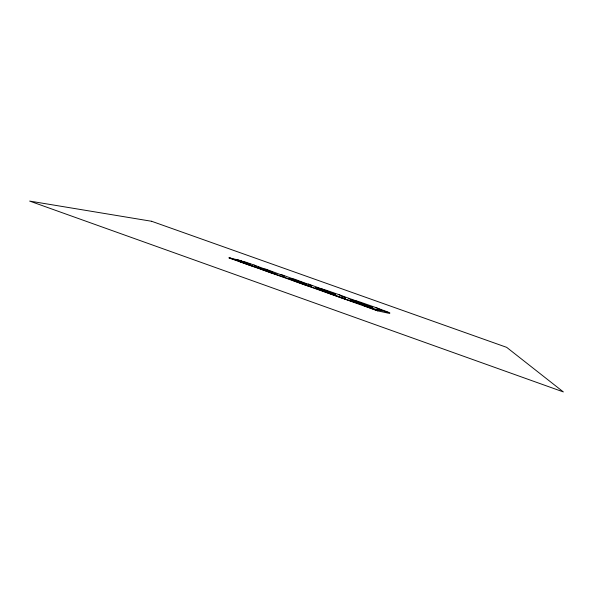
<?xml version="1.0" encoding="UTF-8"?>
<svg xmlns="http://www.w3.org/2000/svg" width="593" height="593" viewBox="0 0 593 593"><rect width="100%" height="100%" fill="white"/><g stroke="black" fill="none" stroke-linecap="round" stroke-linejoin="round"><path stroke-width="0.89" d="M290.889 279.221L290.044 278.843L291.304 279.051A12.231 0.734 19.3 0 1 293.053 279.518L293.335 279.599A9.873 0.593 19.2 0 1 294.536 279.955L294.914 280.081M372.76 307.567L369.817 306.929A14.128 0.83 19.5 0 1 369.409 306.811M356.882 301.889A10.815 0.645 19.5 0 0 354.718 301.229L354.31 301.111A12.223 0.734 19.5 0 0 352.679 300.681L351.582 300.547M289.332 278.532L290.355 279.029M354.125 301.541L355.385 301.755A12.016 0.719 19.5 0 1 357.134 302.23A10.859 0.652 19.5 0 1 359.269 302.875L360.121 303.149M350.122 300.014L355.452 301.778M290.11 278.814L291.371 279.073A12.231 0.734 19.3 0 1 293.12 279.54L293.409 279.622A9.836 0.586 19.2 0 1 294.61 279.985M290.837 279.125L292.06 279.355A12.208 0.734 19.3 0 1 293.831 279.829L294.091 279.903A9.866 0.593 19.3 0 1 295.292 280.267L295.67 280.385M292.186 279.659L290.822 279.17L292.119 279.377M351.605 300.51L352.746 300.71A12.238 0.734 19.5 0 1 354.392 301.14M362.797 305.232L363.613 305.543A55.927 3.187 19.6 0 0 371.136 308.375L375.777 310.072L377.823 309.946A48.344 2.824 19.4 0 0 379.06 310.221A57.202 3.328 19.4 0 0 382.908 310.799L389.972 313.052A76.66 4.462 19.3 0 1 387.844 313.067L377.8 310.895L228.75 257.844M335.186 294.343L332.881 293.846M316.44 288.213L318.708 288.85M318.196 288.769L323.348 290.147M271.216 271.846L272.669 272.306M318.308 288.784L319.486 289.036M276.546 274.359L276.434 274.351A9.362 0.556 19.1 0 1 274.611 273.936L272.002 273.217M250.409 264.374L248.882 263.9M318.063 288.813L323.667 290.318L322.674 289.94A10.289 0.615 19.4 0 0 321.376 289.547L320.998 289.436M310.836 286.597L310.799 286.597A9.911 0.593 19.3 0 1 309.694 286.382L309.746 286.441M319.027 289.102L320.272 289.354M306.381 284.195L304.068 283.676M319.078 289.125L319.857 289.258M350.011 299.806L351.13 300.036A12.06 0.719 19.5 0 1 354.814 301.074L355.592 301.259M309.709 286.486L305.832 285.24M271.134 271.994L272.565 272.313M315.884 287.805L317.166 288.079A11.949 0.719 19.4 0 1 320.272 288.954L321.08 289.154L320.546 289.043A10.125 0.608 19.4 0 0 319.212 288.635A12.861 0.771 19.4 0 0 317.715 288.213L320.857 289.08M352.724 300.562L350.656 300.221M289.473 278.517L290.874 278.829A11.942 0.712 19.3 0 1 293.505 279.57L295.24 280.059M320.969 289.658L319.857 289.421M250.498 264.545L249.023 264.204M292.223 279.674L293.624 279.985M272.469 272.298L271.853 272.18M292.586 279.77L293.424 279.94M324.912 290.785L324.497 290.652A10.266 0.615 19.4 0 0 322.889 290.17A11.727 0.704 19.4 0 0 320.895 289.629L320.064 289.488M257.77 267.428L258.318 267.539A16.96 1.016 19.1 0 1 258.718 267.628L267.391 270.2M250.394 264.53L249.735 264.285M237.17 260.186L246.295 262.795M351.041 300.169L351.686 300.303M240.499 261.461L240.699 261.498A13.802 0.823 19.1 0 1 244.731 262.558M355.748 301.985L355.363 301.948M229.817 258.037L232.063 258.444A30.91 1.779 18.9 0 0 237.571 259.823L242.322 261.194M298.227 281.393L297.538 281.178A9.94 0.6 19.3 0 0 296.367 280.83A11.482 0.689 19.3 0 0 294.172 280.237L293.476 280.089L294.247 280.259A11.052 0.667 19.3 0 1 297.604 281.201M321.265 289.881L321.91 290.051M294.78 280.563L296.367 280.949A9.888 0.593 19.3 0 1 299.131 281.742L303.216 283.209M292.312 279.548L291.793 279.459L292.482 279.592M318.886 288.895L319.271 288.984M351.13 300.036L351.679 300.162A12.898 0.771 19.5 0 1 353.265 300.607A10.837 0.645 19.5 0 1 355.125 301.17L356.119 301.429M265.946 270.06L261.898 269.007M317.692 288.339L316.61 288.146L317.626 288.317A12.171 0.726 19.4 0 1 319.457 288.798M335.253 294.232A8.443 0.504 19.4 0 0 332.488 293.327A13.135 0.786 19.4 0 0 329.997 292.564L326.017 290.978L330.761 292.92L330.175 292.645M352.064 300.251L357.327 301.948L356.801 301.859A10.852 0.652 19.5 0 0 354.636 301.207M317.166 288.079L317.603 288.183M354.555 301.414L353.332 301.185L354.399 301.385A12.119 0.726 19.5 0 1 356.326 301.896A10.896 0.652 19.5 0 1 358.15 302.445L358.913 302.689M319.99 289.28L320.205 289.332A12.097 0.726 19.4 0 1 321.814 289.762L322.162 289.866A10.289 0.615 19.4 0 1 323.459 290.259L325.668 290.911M290.874 278.829L291.408 278.962A12.772 0.763 19.3 0 1 292.831 279.362A9.696 0.578 19.2 0 1 293.757 279.644L294.454 279.866M318.1 288.302L320.702 289.036M242.945 261.35L243.197 261.417A21.504 1.23 19 0 0 244.605 261.735L253.937 264.989A37.567 2.105 19.1 0 0 255.968 265.76L263.262 268.481M284.47 276.294L282.157 275.256A26.04 1.52 19.3 0 1 281.964 275.145L265.279 268.948A23.26 1.342 19 0 1 263.566 268.555L263.448 268.525M300.08 281.905L298.731 281.386L300.251 281.971M356.319 301.007L356.386 301.029A30.866 1.772 19.4 0 0 358.639 301.533L376.807 307.893A42.577 2.35 19.6 0 0 383.901 310.547L388.311 312.148M362.619 303.861L366.437 305.336A12.712 0.763 19.6 0 1 368.683 306.032L372.708 307.426M363.828 304.409L362.983 304.016M291.8 279.058L293.817 279.614M306.418 284.032L298.59 281.319L299.369 281.608M329.701 292.445L328.93 292.134L330.079 292.631M325.905 290.985L328.411 291.956L325.942 291.178M364.517 304.72L365.11 304.943M355.466 300.792L355.029 300.681M352.909 300.466L354.814 301.014M296.708 280.548L298.842 281.43L298.509 281.252M326.476 291.163L325.883 290.881L333.807 293.528M248.274 263.989L248.037 263.922A20.103 1.171 19 0 1 247.029 263.633L246.28 263.411A7.249 0.43 19 0 0 246.043 263.344L243.827 262.617M270.141 271.713L270.089 271.698A11.2 0.66 19.1 0 1 269.155 271.431M353.08 300.147L352.672 300.028M260.46 267.725L260.053 267.606M293.876 279.844L294.158 279.933A9.836 0.586 19.3 0 1 295.366 280.289M302.823 283.017L304.676 283.558A11.764 0.704 19.3 0 1 304.943 283.639L305.699 283.877A6.938 0.415 19.3 0 1 306.544 284.158M318.752 288.146L318.663 288.116A18.479 1.075 19.3 0 1 318.293 288.013L318.196 287.983M319.427 288.791L319.805 288.91M320.591 289.228L320.213 289.117A12.156 0.726 19.4 0 0 318.419 288.643L317.359 288.457L318.478 288.665A12.171 0.734 19.4 0 1 320.287 289.139M239.78 260.497L239.869 260.52A16.404 0.941 19 0 0 241.492 260.972M295.373 280.459L295.959 280.63A9.718 0.586 19.3 0 1 296.863 280.904M369.269 306.774L368.772 306.625M244.694 262.536L250.335 264.374M269.037 271.401L268.696 271.298M322.688 290.459L324.252 291.104M258.822 267.243L258.289 267.072M321.829 290.11L322.674 290.451M357.586 302.734L360.796 304.024M248.297 263.715L248.934 263.915M269.066 270.979L272.647 272.246L270.504 271.557M269.741 271.253L270.252 271.438M355.763 301.985A11.237 0.675 19.5 0 1 360.084 303.208L364.932 304.876L363.346 304.253M247.8 263.5L247.54 263.403M296.426 280.689L296.048 280.571A9.888 0.593 19.3 0 0 294.84 280.215M298.798 281.416L298.168 281.245M297.175 280.993L296.796 280.874A9.881 0.593 19.3 0 0 295.596 280.519L295.307 280.43A12.023 0.719 19.3 0 0 293.565 279.963M299.369 281.757L301.763 282.587M325.757 290.859C324.719 290.4 327.536 291.556 324.327 290.348M326.38 291.126L328.137 291.808L327.588 291.578M329.226 292.29L328.181 291.808M364.154 304.587L362.167 303.727L364.458 304.624M265.99 270.074A12.438 0.741 19.1 0 1 269.296 271.053L272.254 272.039L271.609 271.853M301.83 282.646L302.363 282.831M320.702 289.087L321.317 289.288M322.8 290.577A8.851 0.526 19.3 0 0 323.059 290.659L323.222 290.681M264.411 269.822L265.338 270.215M294.069 279.74L294.765 279.963M294.847 280.052L295.225 280.178M295.603 280.363L296.285 280.578M296.352 280.667L296.73 280.786M297.1 280.971L297.486 281.089M321.362 289.369L323.2 289.895M322.562 289.829L322.147 289.695A10.214 0.615 19.4 0 0 320.516 289.199M324.134 290.466L323.719 290.333A10.207 0.615 19.4 0 0 322.088 289.844M325.275 290.77L327.195 291.43M328.04 291.771L327.462 291.556L327.84 291.763M325.268 290.963L326.076 291.222M357.772 302.875L357.95 302.949M270.23 271.401L270.719 271.564M299.139 281.749L298.65 281.593A10.77 0.645 19.3 0 0 294.595 280.482L294.387 280.422M321.161 289.176L321.539 289.295M323.237 290.103L325.209 290.74M354.829 301.081L356.03 301.4M357.705 302.23L357.327 302.111A10.882 0.652 19.5 0 0 355.541 301.57L355.214 301.481A12.208 0.734 19.5 0 0 353.569 301.044L352.494 300.844L353.502 301.022A12.119 0.726 19.5 0 1 355.459 301.541A10.837 0.652 19.5 0 1 357.623 302.2L355.978 301.518A10.882 0.652 19.5 0 0 353.813 300.866L353.487 300.77A12.231 0.734 19.5 0 0 351.849 300.34M359.351 302.904L358.973 302.786A10.919 0.652 19.5 0 0 357.186 302.245M295.158 280.148L295.536 280.274M296.663 280.763L297.041 280.882M297.412 281.067L297.79 281.193M298.153 281.371L298.531 281.49M321.702 289.473L322.118 289.614M274.574 273.936L310.984 286.463M322.488 289.799L322.903 289.933M324.838 290.755L326.261 291.222M247.822 263.44L249.29 263.929M294.039 280.326L294.788 280.674M321.413 289.31L325.461 290.755L323.17 289.836M324.378 290.54L325.987 291.059L324.364 290.474M326.232 291.267L325.601 291.074A10.882 0.652 19.4 0 0 321.124 289.836L321.132 289.844M357.623 302.2L358.476 302.474M249.853 264.263L249.468 264.085M294.691 279.933L295.077 280.059M295.462 280.244L295.84 280.37M296.218 280.556L296.596 280.674M296.967 280.86L297.649 281.082M297.716 281.164L298.094 281.29M298.464 281.467L298.835 281.593M299.376 281.823L300.288 282.068M322.036 289.584L322.459 289.718M322.829 289.903L324.623 290.555M325.172 290.866L326.595 291.333M349.04 298.931L348.573 298.783M363.42 304.283L362.093 303.698L363.287 304.194M326.143 291.245L326.676 291.422M358.009 302.319L359.299 302.815M359.654 302.993L360.507 303.275M295.003 280.029L295.381 280.163M295.766 280.341L296.144 280.467M296.522 280.652L298.553 281.334L297.219 280.823M297.271 280.956L297.945 281.178M298.027 281.26L298.694 281.482M298.768 281.564L299.806 281.86M322.377 289.695L323.459 290.051M323.163 290.014L324.564 290.481M321.043 289.814L321.087 289.829A10.83 0.652 19.4 0 1 325.275 290.97M362.153 303.675L360.196 302.993M365.355 305.565L363.783 305.047A12.623 0.749 19.5 0 1 363.539 304.965L362.82 304.728M270.749 271.646L271.253 271.735M299.747 281.942L300.125 282.068M355.904 301.422L356.378 301.578M359.217 302.778L360.07 303.067M239.772 261.224L239.12 261.009M295.677 280.259C294.765 279.785 298.561 281.282 296.07 280.445M356.208 301.452L356.771 301.711L356.297 301.548M271.216 271.72L271.638 271.861M261.202 269.2L271.698 273.106M319.397 289.265L318.945 289.117M357.134 301.889L358.965 302.504M358.424 302.386L357.572 302.104L358.15 302.222M357.957 302.23L359.188 302.645M358.78 302.571L359.247 302.726M359.165 302.697L361.648 303.66M360.425 303.245L360.885 303.401M356.141 302.215L356.141 302.215A7.753 0.46 19.5 0 0 356.993 302.489L357.045 302.512M295.611 280.23L296.255 280.452M297.871 281.149L298.516 281.371M298.62 281.453L299.265 281.675L298.731 281.386M356.556 301.57L357.149 301.837M325.409 290.874L325.809 291.015M326.965 291.511L328.907 292.127M356.734 301.629L358.735 302.43M354.74 301.748L354.162 301.555M295.9 280.326L296.989 280.652M296.663 280.637L297.805 281.03L297.256 280.748M297.412 280.941L298.412 281.208M298.916 281.549L299.598 281.742L299.213 281.571M322.444 289.592L323.029 289.792M299.732 281.883L300.147 281.927L299.732 281.794M300.495 282.186C301.237 282.409 300.451 282.105 300.71 282.186M323.385 290.021L323.778 290.162M326.521 291.304L327.232 291.548M357.898 302.148L358.357 302.297M358.728 302.482L359.558 302.771M359.551 302.823L362.708 303.987L362.308 303.883M360.366 303.164L361.204 303.446M361.189 303.497L362.019 303.786M357.082 301.748L361.893 303.572M359.632 302.853L360.744 303.238M238.697 260.868L237.511 260.446M322.918 289.807L323.304 289.947M323.459 289.94L324.097 290.266M324.49 290.451L325.12 290.666M326.061 291.096L326.936 291.341M326.839 291.415L327.544 291.652M326.454 291.23L324.282 290.236M326.543 291.185L328.796 292.053M327.729 291.771L328.233 291.941M358.654 302.4L359.454 302.682M259.334 268.162L258.637 267.917M361.122 303.416L361.567 303.572L358.194 302.185M361.485 303.542L362.382 303.912M326.869 291.363L327.358 291.511M359.165 302.571L361.107 303.32M296.789 281.393L296.411 281.267M311.355 285.663L309.954 285.003A26.196 1.527 19.4 0 1 309.516 284.766L294.61 279.192A25.61 1.475 19.1 0 1 292.69 278.747M359.017 302.526L359.758 302.778M323.348 289.903L323.911 290.155M324.06 290.192L323.726 290.036M248.289 264.789L272.291 272.684A11.349 0.689 19.1 0 1 273.603 273.114L276.375 274.129M243.426 262.477L242.604 262.165M295.136 280.808L296.159 281.178M323.845 290.125L325.068 290.54M361.026 303.334L362.872 304.016M256.613 266.524L253.893 265.004M309.65 286.382L345.652 298.857M361.923 303.698L362.545 303.831M296.834 280.593L297.619 280.889M305.402 285.085L293.12 280.519M377.734 310.865L375.777 310.072M248.052 264.708L238.72 261.224M358.898 302.437L359.343 302.6M359.721 302.778L360.455 303.045M323.986 290.125L324.667 290.429M258.6 267.903L257.985 267.673M300.985 282.312L301.733 282.572M361.671 303.534L362.323 303.786M301.214 282.394L301.6 282.542M359.314 302.534L359.869 302.741M328.411 291.897L328.833 292.127L328.396 291.949M302.126 282.765L302.519 282.913A11.608 0.697 19.3 0 1 305.225 283.728M360.374 302.986L361.233 303.342M345.274 297.634L342.139 296.307M359.684 302.675L360.277 302.949M324.882 291.786L341.242 297.812L375.191 309.101A31.31 1.935 19.6 0 1 377.815 309.946M359.188 303.394L358.676 303.179M360.04 303.742L359.514 303.52M294.921 280.726L294.854 280.608M360.5 302.993L360.915 303.164M316.499 288.235L315.81 287.901M246.384 262.832L247.066 263.159M311.829 285.863L311.436 285.7M303.327 283.254L302.904 283.046M267.591 270.275L268.459 270.704M350.856 300.354L350.537 300.214M333.933 293.579L335.186 294.18M316.41 288.198L315.832 287.924M361.181 303.275L372.626 307.367M351.382 300.562L350.693 300.251L351.412 300.569M229.617 257.999L252.588 265.738M379.001 309.101L376.985 308.115M342.087 296.278L341.939 296.204A28.027 1.623 19.5 0 1 341.131 295.803L339.189 294.751M376.37 307.797L375.94 307.574M350.804 300.266L351.916 300.369A12.26 0.734 19.5 0 1 353.561 300.799M239.542 260.423A7.205 0.415 19 0 1 237.6 259.838M232.004 258.6A9.458 0.556 18.9 0 1 229.558 257.962M345.452 298.946A10.125 0.608 19.4 0 1 344.926 298.879M252.144 265.768A9.458 0.563 19 0 1 250.135 265.256M322.281 289.095A28.249 1.631 19.3 0 0 324.282 289.547L339.278 294.773A40.013 2.231 19.5 0 0 343.94 296.53L355.578 300.695A7.249 0.423 19.5 0 0 357.26 301.237M280.993 274.426A37.811 2.127 19.2 0 0 283.988 275.567L291.415 278.28A7.072 0.408 19.2 0 0 293.038 278.836M308.13 283.899A38.463 2.157 19.3 0 0 312.281 285.47L319.983 288.272A7.835 0.452 19.3 0 0 322.762 289.214M382.789 310.762A16.315 0.941 19.6 0 1 379.12 309.138M356.289 301.881A10.83 0.652 19.5 0 1 358.446 302.534M296.115 280.593A9.836 0.593 19.3 0 0 294.914 280.237L294.558 280.126A12.149 0.726 19.3 0 0 292.809 279.659M319.731 288.88A10.251 0.615 19.4 0 1 321.399 289.384M322.021 290.096A11.356 0.682 19.4 0 1 325.92 291.163M319.419 289.013A12.186 0.734 19.4 0 1 321.028 289.443M321.302 289.525A10.214 0.615 19.4 0 1 322.933 290.014M322.963 290.192A10.392 0.623 19.4 0 1 324.571 290.681M316.543 288.131L316.951 288.413L316.543 288.131M151.63 221.278L29.65 201.079L563.35 391.921L506.659 347.342L151.63 221.278"/></g></svg>
